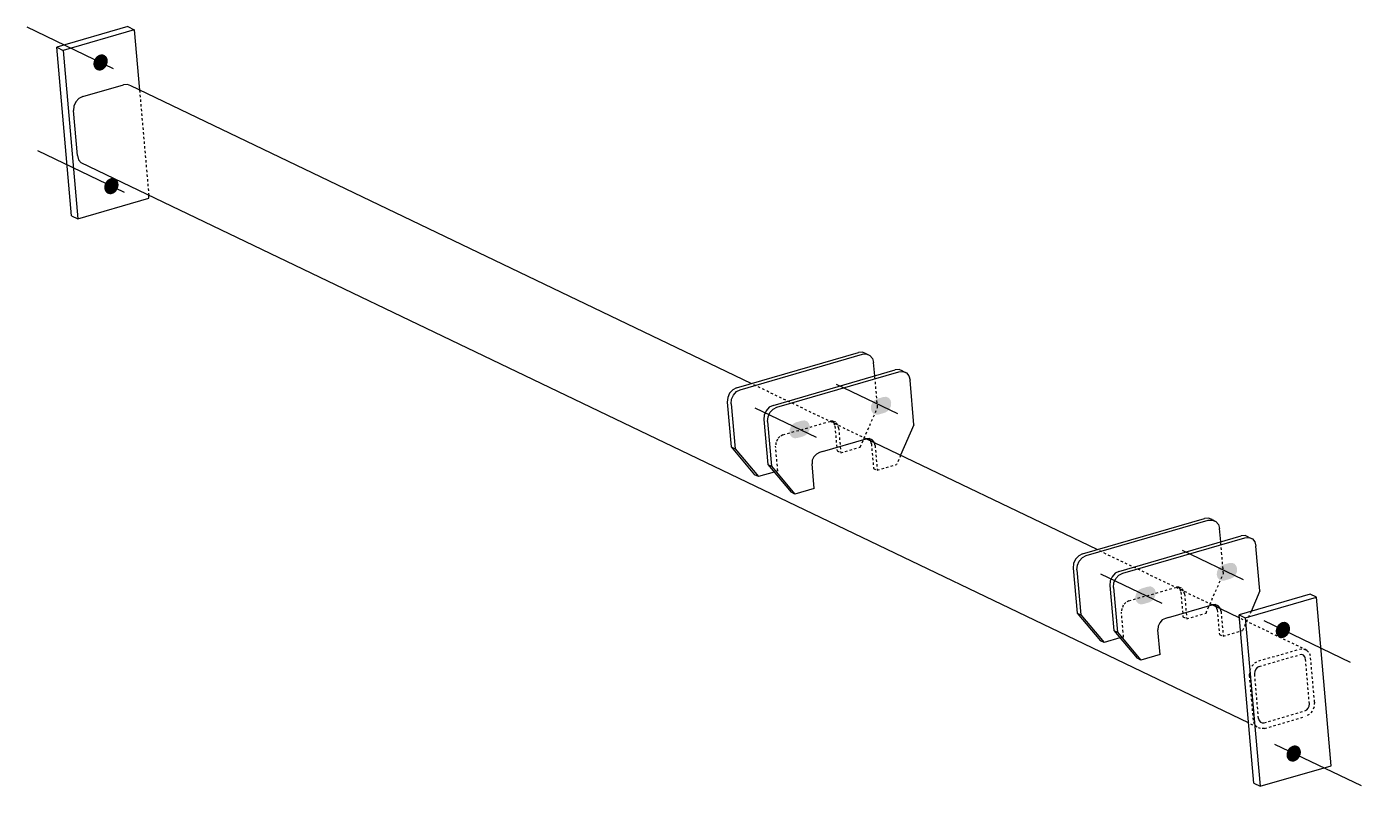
# Model space of a CAD drawing. Header units: millimetres. Extents: x 16 to 28143, y 5 to 650.
# Drawn here: x 16 to 1128, y 17 to 650 of the extents above; entities that cross this region are included whole.
import ezdxf

# ---------------------------------------------------------------- set-up
doc = ezdxf.new("R2010")
doc.units = ezdxf.units.MM
doc.linetypes.add('DXK_LINE_DOT2', pattern=[3.9198, 1.9599, -1.9599])
doc.layers.add('STÅL', color=7, linetype='Continuous')

msp = doc.modelspace()

# ---------------------------------------------------------------- hatches: boundary and pattern name
at = {"layer": 'STÅL', "linetype": 'Continuous'}
for points in [[(72.4, 622.2), (73.2, 623.4), (74.1, 624.5), (75.2, 625.4), (76.4, 626.1), (77.6, 626.4), (78.9, 626.5), (80, 626.3), (81.1, 625.7), (82, 625), (82.8, 624), (83.3, 622.8), (83.5, 621.4), (83.5, 620), (83.2, 618.6), (82.7, 617.3), (82, 616), (81, 614.9), (79.9, 614), (78.8, 613.4), (77.5, 613), (76.3, 613), (75.1, 613.2), (74, 613.7), (73.1, 614.5), (72.4, 615.5), (71.9, 616.7), (71.6, 618), (71.6, 619.4), (71.9, 620.8)], [(81.4, 519.2), (82.2, 520.5), (83.1, 521.6), (84.2, 522.4), (85.4, 523.1), (86.6, 523.4), (87.9, 523.5), (89.1, 523.3), (90.1, 522.8), (91, 522), (91.8, 521), (92.3, 519.8), (92.5, 518.5), (92.5, 517.1), (92.2, 515.6), (91.7, 514.3), (91, 513), (90, 511.9), (89, 511), (87.8, 510.4), (86.5, 510), (85.3, 510), (84.1, 510.2), (83, 510.7), (82.1, 511.5), (81.4, 512.5), (80.9, 513.7), (80.6, 515), (80.7, 516.4), (80.9, 517.8)], [(729.7, 341), (724.7, 339.5), (722.4, 338.4), (720.6, 336.4), (719.5, 333.9), (719.3, 331.3), (720, 328.9), (721.4, 327.1), (723.5, 326.3), (725.8, 326.4), (730.9, 327.9), (733.1, 329.1), (734.9, 331), (736, 333.5), (736.2, 336.2), (735.6, 338.6), (734.1, 340.3), (732.1, 341.2)], [(661.9, 321.3), (656.8, 319.9), (654.6, 318.7), (652.8, 316.7), (651.7, 314.2), (651.5, 311.6), (652.1, 309.2), (653.6, 307.5), (655.7, 306.6), (658, 306.8), (663.1, 308.2), (665.3, 309.4), (667.1, 311.4), (668.2, 313.9), (668.4, 316.5), (667.7, 318.9), (666.3, 320.6), (664.2, 321.5)], [(1017.9, 202.7), (1012.8, 201.2), (1010.6, 200.1), (1008.8, 198.1), (1007.7, 195.6), (1007.4, 192.9), (1008.1, 190.6), (1009.6, 188.8), (1011.6, 187.9), (1013.9, 188.1), (1019, 189.6), (1021.3, 190.7), (1023.1, 192.7), (1024.2, 195.2), (1024.4, 197.9), (1023.7, 200.2), (1022.3, 202), (1020.2, 202.8)], [(950.1, 183), (945, 181.5), (942.7, 180.4), (940.9, 178.4), (939.8, 175.9), (939.6, 173.3), (940.3, 170.9), (941.8, 169.1), (943.8, 168.3), (946.1, 168.4), (951.2, 169.9), (953.4, 171.1), (955.2, 173.1), (956.3, 175.5), (956.6, 178.2), (955.9, 180.6), (954.4, 182.3), (952.4, 183.2)], [(1057.4, 149.4), (1058.1, 150.6), (1059.1, 151.7), (1060.2, 152.6), (1061.3, 153.3), (1062.6, 153.6), (1063.8, 153.7), (1065, 153.4), (1066.1, 152.9), (1067, 152.2), (1067.7, 151.1), (1068.2, 150), (1068.5, 148.6), (1068.5, 147.2), (1068.2, 145.8), (1067.7, 144.4), (1066.9, 143.2), (1066, 142.1), (1064.9, 141.2), (1063.7, 140.6), (1062.5, 140.2), (1061.2, 140.1), (1060.1, 140.4), (1059, 140.9), (1058.1, 141.7), (1057.3, 142.7), (1056.8, 143.9), (1056.6, 145.2), (1056.6, 146.6), (1056.9, 148)], [(1066.4, 46.4), (1067.1, 47.7), (1068.1, 48.8), (1069.2, 49.6), (1070.4, 50.3), (1071.6, 50.6), (1072.8, 50.7), (1074, 50.5), (1075.1, 50), (1076, 49.2), (1076.7, 48.2), (1077.2, 47), (1077.5, 45.7), (1077.5, 44.3), (1077.2, 42.8), (1076.7, 41.5), (1075.9, 40.2), (1075, 39.1), (1073.9, 38.2), (1072.7, 37.6), (1071.5, 37.2), (1070.2, 37.2), (1069.1, 37.4), (1068, 37.9), (1067.1, 38.7), (1066.3, 39.7), (1065.8, 40.9), (1065.6, 42.2), (1065.6, 43.6), (1065.9, 45)]]:
    msp.add_hatch(color=96, dxfattribs=at).paths.add_polyline_path(points)

# ---------------------------------------------------------------- linework, layer by layer
at = {"layer": 'STÅL', "color": 96, "linetype": 'Continuous'}
for p, q in [((16, 649.3), (88, 614.7)), ((25, 546.3), (97.1, 511.7)), ((690.3, 351.7), (741.4, 327.2)), ((622.5, 332), (673.6, 307.5)), ((978.5, 213.4), (1029.5, 188.9)), ((910.6, 193.7), (961.7, 169.2)), ((1118.8, 119.9), (1046.8, 154.5)), ((1127.9, 16.9), (1055.8, 51.5))]:
    msp.add_line(p, q, dxfattribs=at)
at = {"layer": 'STÅL', "color": 2, "linetype": 'Continuous'}
for p, q in [((100.4, 649.6), (41, 632.4)), ((105.6, 647), (46.3, 629.8)), ((100.4, 649.6), (105.6, 647)), ((105.6, 647), (110, 596.8)), ((41, 632.4), (46.3, 629.8)), ((53.3, 491.9), (41, 632.4)), ((46.3, 629.8), (58.5, 489.4)), ((62.7, 591.4), (96.6, 601.2)), ((99.9, 601.5), (96.6, 601.2)), ((102.8, 600.2), (99.9, 601.5)), ((59.5, 589.7), (56.9, 586.9)), ((62.7, 591.4), (59.5, 589.7)), ((619.6, 352.2), (102.8, 600.2)), ((55.3, 583.3), (55, 579.6)), ((58.3, 542.1), (55, 579.6)), ((56.9, 586.9), (55.3, 583.3)), ((58.3, 542.1), (59.2, 538.7)), ((59.2, 538.7), (61.3, 536.2)), ((1033.9, 69.4), (61.3, 536.2)), ((58.5, 489.4), (117.9, 506.6)), ((117.9, 506.6), (117.7, 509.2)), ((53.3, 491.9), (58.5, 489.4)), ((607.4, 348.6), (709.1, 378.1)), ((712.4, 378.4), (709.1, 378.1)), ((715.4, 377.1), (712.4, 378.4)), ((610.5, 347.1), (712.3, 376.6)), ((712.3, 376.6), (715.6, 376.9)), ((715.4, 377.1), (718.5, 375.6)), ((715.6, 376.9), (718.5, 375.6)), ((718.5, 375.6), (720.6, 373.1)), ((720.6, 373.1), (721.6, 369.7)), ((722.6, 358.6), (721.6, 369.7)), ((637.8, 334), (739.5, 363.5)), ((640.9, 332.5), (742.7, 362)), ((742.8, 363.8), (739.5, 363.5)), ((742.7, 362), (746, 362.3)), ((745.8, 362.5), (742.8, 363.8)), ((745.8, 362.5), (748.9, 361)), ((746, 362.3), (748.9, 361)), ((748.9, 361), (751, 358.5)), ((751, 358.5), (752, 355.1)), ((604.2, 347), (601.6, 344.2)), ((607.4, 348.6), (604.2, 347)), ((604.8, 342.6), (607.4, 345.5)), ((607.4, 345.5), (610.5, 347.1)), ((755.2, 317.7), (752, 355.1)), ((600.1, 340.6), (599.7, 336.8)), ((599.7, 336.8), (603, 299.4)), ((601.6, 344.2), (600.1, 340.6)), ((602.9, 335.3), (603.2, 339.1)), ((602.9, 335.3), (606.2, 297.9)), ((603.2, 339.1), (604.8, 342.6)), ((637.8, 334), (634.6, 332.4)), ((630.5, 326), (630.1, 322.2)), ((632, 329.6), (630.5, 326)), ((634.6, 332.4), (632, 329.6)), ((633.3, 320.7), (633.6, 324.5)), ((633.6, 324.5), (635.2, 328.1)), ((635.2, 328.1), (637.8, 330.9)), ((637.8, 330.9), (640.9, 332.5)), ((630.1, 322.2), (633.4, 284.8)), ((633.3, 320.7), (636.6, 283.3)), ((755.2, 317.7), (744.1, 292.4)), ((678.9, 295.6), (715.4, 306.1)), ((718, 306.3), (715.4, 306.1)), ((907.7, 213.8), (715.5, 306.1)), ((718.9, 304.8), (717.7, 306.3)), ((720.4, 305.3), (718, 306.3)), ((719, 304.4), (718.9, 304.8)), ((722.1, 303.3), (720.4, 305.3)), ((722.2, 302.9), (722.1, 303.3)), ((603, 299.4), (606.2, 297.9)), ((603, 299.4), (622.4, 276.2)), ((606.2, 297.9), (625.6, 274.7)), ((671.8, 291.2), (670.5, 288.4)), ((673.9, 293.5), (671.8, 291.2)), ((676.4, 294.8), (673.9, 293.5)), ((678.9, 295.6), (676.4, 294.8)), ((638.7, 278.5), (625.6, 274.7)), ((633.4, 284.8), (636.6, 283.3)), ((633.4, 284.8), (652.8, 261.6)), ((636.6, 283.3), (656, 260.1)), ((670.5, 288.4), (670.3, 285.4)), ((672.1, 264.8), (670.3, 285.4)), ((625.6, 274.7), (622.4, 276.2)), ((656, 260.1), (652.8, 261.6)), ((672.1, 264.8), (656, 260.1)), ((895.6, 210.3), (997.3, 239.8)), ((898.7, 208.8), (1000.4, 238.3)), ((1000.6, 240), (997.3, 239.8)), ((1000.4, 238.3), (1003.7, 238.5)), ((1003.5, 238.8), (1000.6, 240)), ((1003.5, 238.8), (1006.7, 237.3)), ((1003.7, 238.5), (1006.7, 237.3)), ((1006.7, 237.3), (1008.8, 234.8)), ((1008.8, 234.8), (1009.7, 231.4)), ((925.9, 195.7), (1027.7, 225.2)), ((929.1, 194.2), (1030.8, 223.7)), ((1010.7, 220.3), (1009.7, 231.4)), ((1031, 225.5), (1027.7, 225.2)), ((1030.8, 223.7), (1034.1, 223.9)), ((1033.9, 224.2), (1031, 225.5)), ((1033.9, 224.2), (1037.1, 222.7)), ((1034.1, 223.9), (1037.1, 222.7)), ((1037.1, 222.7), (1039.2, 220.2)), ((1039.2, 220.2), (1040.1, 216.8)), ((1043.4, 179.4), (1040.1, 216.8)), ((888.2, 202.3), (887.9, 198.5)), ((889.8, 205.8), (888.2, 202.3)), ((892.4, 208.7), (889.8, 205.8)), ((891, 197), (891.4, 200.8)), ((891.4, 200.8), (892.9, 204.3)), ((895.6, 210.3), (892.4, 208.7)), ((892.9, 204.3), (895.5, 207.2)), ((895.5, 207.2), (898.7, 208.8)), ((887.9, 198.5), (891.2, 161)), ((891, 197), (894.3, 159.5)), ((920.2, 191.2), (918.6, 187.7)), ((922.8, 194.1), (920.2, 191.2)), ((921.8, 186.2), (923.3, 189.7)), ((925.9, 195.7), (922.8, 194.1)), ((923.3, 189.7), (925.9, 192.6)), ((925.9, 192.6), (929.1, 194.2)), ((918.6, 187.7), (918.3, 183.9)), ((918.3, 183.9), (921.6, 146.5)), ((921.4, 182.4), (921.8, 186.2)), ((921.4, 182.4), (924.7, 145)), ((1043.4, 179.4), (1036, 162.4)), ((967.1, 157.2), (1003.6, 167.8)), ((1006.2, 168), (1003.6, 167.8)), ((1026.2, 157), (1003.6, 167.8)), ((1007.1, 166.5), (1005.9, 168)), ((1008.5, 167), (1006.2, 168)), ((1010.2, 165), (1008.5, 167)), ((1085.3, 176.8), (1026, 159.5)), ((1031.2, 157), (1090.6, 174.2)), ((1090.6, 174.2), (1085.3, 176.8)), ((1102.8, 33.8), (1090.6, 174.2)), ((891.2, 161), (894.3, 159.5)), ((891.2, 161), (910.6, 137.9)), ((894.3, 159.5), (913.7, 136.4)), ((964.6, 156.5), (962, 155.2)), ((967.1, 157.2), (964.6, 156.5)), ((1007.2, 166.1), (1007.1, 166.5)), ((1010.3, 164.6), (1010.2, 165)), ((1026, 159.5), (1031.2, 157)), ((1038.3, 19.1), (1026, 159.5)), ((1031.2, 157), (1043.5, 16.6)), ((921.6, 146.5), (924.7, 145)), ((921.6, 146.5), (941, 123.3)), ((924.7, 145), (944.1, 121.8)), ((958.7, 150.1), (958.4, 147.1)), ((960.2, 126.5), (958.4, 147.1)), ((960, 152.9), (958.7, 150.1)), ((962, 155.2), (960, 152.9)), ((913.7, 136.4), (910.6, 137.9)), ((926.8, 140.2), (913.7, 136.4)), ((944.1, 121.8), (941, 123.3)), ((960.2, 126.5), (944.1, 121.8)), ((1043.5, 16.6), (1102.8, 33.8)), ((1038.3, 19.1), (1043.5, 16.6))]:
    msp.add_line(p, q, dxfattribs=at)
at = {"layer": 'STÅL', "color": 7, "linetype": 'DXK_LINE_DOT2'}
for p, q in [((110, 596.8), (117.7, 509.2)), ((724.9, 332.3), (722.6, 358.6)), ((715.5, 306.1), (619.6, 352.2)), ((710.4, 299.3), (724.9, 332.3)), ((646, 309.4), (685, 320.7)), ((687.7, 320.9), (685, 320.7)), ((687.3, 320.9), (688.5, 319.4)), ((690, 319.9), (687.7, 320.9)), ((688.5, 319.4), (689.3, 316.7)), ((689.3, 316.7), (691.1, 296.1)), ((691.7, 317.9), (690, 319.9)), ((692.4, 315.2), (691.7, 317.9)), ((692.4, 315.2), (694.2, 294.6)), ((640.1, 303), (639.9, 300)), ((641.4, 305.8), (640.1, 303)), ((643.5, 308.1), (641.4, 305.8)), ((646, 309.4), (643.5, 308.1)), ((719.7, 302.1), (719, 304.4)), ((719.7, 302.1), (721.5, 281.5)), ((722.8, 300.6), (722.2, 302.9)), ((722.8, 300.6), (724.6, 280)), ((641.7, 279.4), (639.9, 300)), ((678.9, 295.6), (678.9, 295.6)), ((691.1, 296.1), (694.2, 294.6)), ((694.2, 294.6), (710.4, 299.3)), ((744.1, 292.4), (740.7, 284.7)), ((641.7, 279.4), (638.7, 278.5)), ((721.5, 281.5), (724.6, 280)), ((724.6, 280), (740.7, 284.7)), ((1003.6, 167.8), (907.7, 213.8)), ((1013, 194), (1010.7, 220.3)), ((998.5, 161), (1013, 194)), ((934.2, 171.1), (973.2, 182.4)), ((975.8, 182.6), (973.2, 182.4)), ((975.5, 182.6), (976.7, 181.1)), ((978.1, 181.6), (975.8, 182.6)), ((976.7, 181.1), (977.5, 178.4)), ((977.5, 178.4), (979.3, 157.8)), ((979.8, 179.6), (978.1, 181.6)), ((980.6, 176.9), (979.8, 179.6)), ((929.6, 167.5), (928.3, 164.7)), ((931.6, 169.8), (929.6, 167.5)), ((934.2, 171.1), (931.6, 169.8)), ((980.6, 176.9), (982.4, 156.3)), ((928.3, 164.7), (928, 161.6)), ((929.8, 141), (928, 161.6)), ((967.1, 157.2), (967.1, 157.2)), ((979.3, 157.8), (982.4, 156.3)), ((982.4, 156.3), (998.5, 161)), ((1007.8, 163.8), (1007.2, 166.1)), ((1007.8, 163.8), (1009.6, 143.2)), ((1011, 162.3), (1010.3, 164.6)), ((1011, 162.3), (1012.8, 141.7)), ((1082.5, 129.9), (1026.2, 157)), ((1036, 162.4), (1028.9, 146.4)), ((1012.8, 141.7), (1028.9, 146.4)), ((929.8, 141), (926.8, 140.2)), ((1009.6, 143.2), (1012.8, 141.7)), ((1042.4, 121.1), (1076.3, 130.9)), ((1042.8, 116.4), (1076.7, 126.3)), ((1076.3, 130.9), (1079.6, 131.2)), ((1078.4, 126.4), (1076.7, 126.3)), ((1079.8, 125.8), (1078.4, 126.4)), ((1079.6, 131.2), (1082.5, 129.9)), ((1080.9, 124.5), (1079.8, 125.8)), ((1081.4, 122.8), (1080.9, 124.5)), ((1084.6, 85.4), (1081.4, 122.8)), ((1082.5, 129.9), (1084.6, 127.4)), ((1084.6, 127.4), (1085.6, 124)), ((1088.9, 86.6), (1085.6, 124)), ((1034.7, 109.3), (1035.1, 113.1)), ((1035.1, 113.1), (1036.6, 116.6)), ((1036.6, 116.6), (1039.2, 119.5)), ((1039.1, 112.4), (1039, 110.5)), ((1039.9, 114.2), (1039.1, 112.4)), ((1039.2, 119.5), (1042.4, 121.1)), ((1041.2, 115.6), (1039.9, 114.2)), ((1042.8, 116.4), (1041.2, 115.6)), ((1038, 71.8), (1034.7, 109.3)), ((1042.2, 73.1), (1039, 110.5)), ((1046.9, 69.6), (1080.8, 79.5)), ((1080.8, 79.5), (1082.4, 80.3)), ((1082.4, 80.3), (1083.7, 81.7)), ((1083.7, 81.7), (1084.5, 83.5)), ((1087, 79.3), (1084.4, 76.4)), ((1084.5, 83.5), (1084.6, 85.4)), ((1088.5, 82.8), (1087, 79.3)), ((1088.9, 86.6), (1088.5, 82.8)), ((1041.1, 65.9), (1033.9, 69.4)), ((1039, 68.4), (1038, 71.8)), ((1041.1, 65.9), (1039, 68.4)), ((1042.2, 73.1), (1042.7, 71.4)), ((1042.7, 71.4), (1043.8, 70.1)), ((1043.8, 70.1), (1045.2, 69.5)), ((1045.2, 69.5), (1046.9, 69.6)), ((1047.3, 64.9), (1081.2, 74.8)), ((1084.4, 76.4), (1081.2, 74.8)), ((1044, 64.7), (1041.1, 65.9)), ((1047.3, 64.9), (1044, 64.7))]:
    msp.add_line(p, q, dxfattribs=at)

doc.saveas('drawing.dxf')
